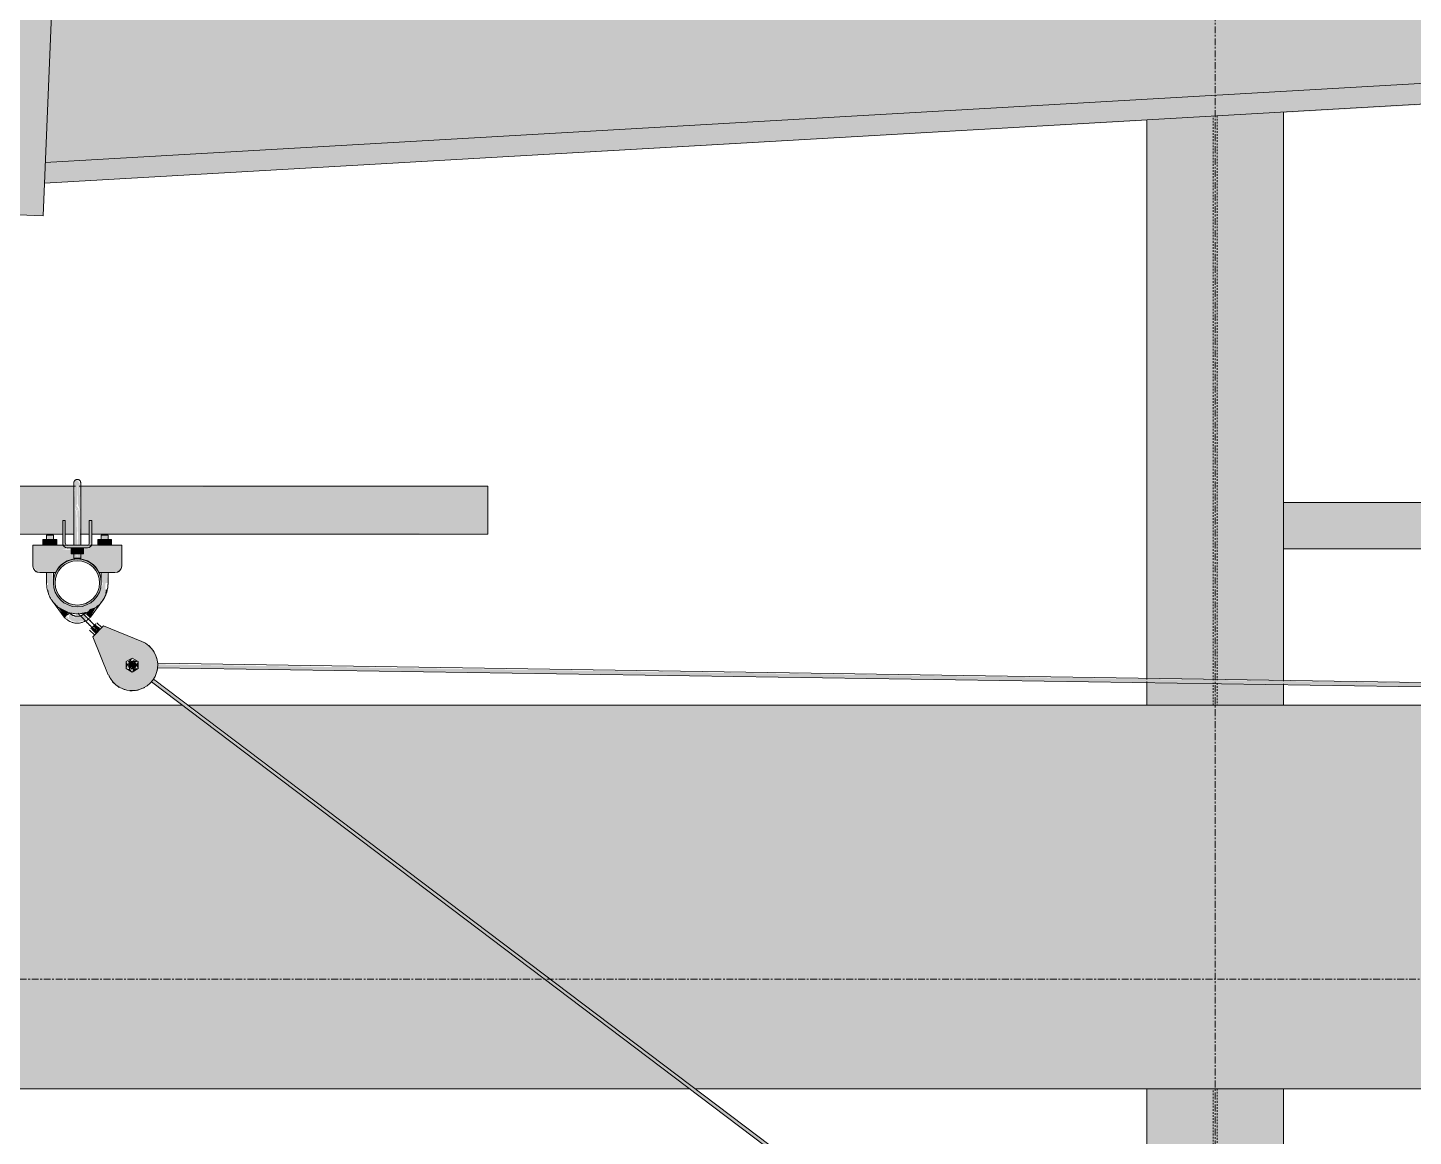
# Model space of a CAD drawing. Header units: inches. Extents: x 21380 to 98133, y -290 to 853.
# Drawn here: x 32377.5 to 32478.8, y 246.5 to 327.5 of the extents above; entities that cross this region are included whole.
import ezdxf

# ---------------------------------------------------------------- set-up
doc = ezdxf.new("R2010")
doc.units = ezdxf.units.IN
doc.header["$MEASUREMENT"] = 0
doc.linetypes.add('Grid Line 1_2_', pattern=[0.875, 0.5, -0.125, 0.125, -0.125])
doc.linetypes.add('Hidden 1_8_', pattern=[0.1875, 0.125, -0.0625])
for name, color, linetype, lineweight in [('A-FLOR-LEVL', 51, 'Continuous', 9), ('M-HVAC-DUCT', 70, 'Continuous', 9), ('Q-SPCQ', 91, 'Continuous', 9), ('S-BEAM', 12, 'Continuous', 9), ('S-COLS', 52, 'Continuous', 9), ('S-GRID', 1, 'Continuous', 9)]:
    doc.layers.add(name, color=color, linetype=linetype, lineweight=lineweight)

# ---------------------------------------------------------------- blocks, each defined once
blk = doc.blocks.new('Basketball_Backstop-Performance_Sports_Systems-3103-Ceiling_Hung - 27_-0_ to 27_-11 7_8_-706978-Building Section - North_South looking East _ Fitness Center')
at = {"layer": 'Q-SPCQ'}
h = blk.add_hatch(color=256, dxfattribs=at)
h.paths.add_polyline_path([(22025.46, 292.25), (22025.5, 292.25), (22025.5, 292.34)], flags=0)
h.paths.add_polyline_path([(21995.68, 292.25), (22025.46, 292.25), (22025.44, 294), (21995.68, 293.94), (21995.68, 292.7)], flags=0)
h.paths.add_polyline_path([(22025.61, 292.25), (22025.8, 292.32), (22025.67, 292.48), (22025.55, 292.25)], flags=0)
h.paths.add_polyline_path([(22025.85, 292.25), (22025.89, 292.25), (22025.8, 292.39)], flags=0)
h.paths.add_polyline_path([(22025.89, 292.25), (22055.68, 292.25), (22055.68, 294), (22025.86, 293.94), (22025.9, 292.91), (22025.9, 292.47)], flags=0)
h = blk.add_hatch(color=256, dxfattribs=at)
h.paths.add_polyline_path([(22025.5, 292.25), (22025.68, 292.49), (22025.61, 292.56), (22025.55, 292.39)], flags=0)
h.paths.add_polyline_path([(22025.46, 292.25), (22025.68, 292.73), (22025.68, 294.44), (22025.52, 294.43), (22025.48, 294), (22025.5, 293.71), (22025.45, 292.84)], flags=0)
for points in [[(22025.89, 292.25), (22025.84, 294.23), (22025.68, 294.44), (22025.74, 292.59), (22025.85, 292.34)], [(22023.43, 289.69), (22023.43, 290.12), (22023.17, 290.12), (22023.17, 289.69)], [(22023.93, 289.69), (22023.93, 290.12), (22023.43, 290.12), (22023.43, 289.69)], [(22024.18, 289.69), (22024.18, 290.12), (22023.93, 290.12), (22023.93, 289.69)], [(22025.68, 289.06), (22025.68, 289.5), (22025.24, 289.5), (22025.24, 289.06)], [(22026.12, 289.06), (22026.12, 289.5), (22025.68, 289.5), (22025.68, 289.06)], [(22027.43, 289.69), (22027.43, 290.12), (22027.17, 290.12), (22027.17, 289.69)], [(22027.93, 289.69), (22027.93, 290.12), (22027.43, 290.12), (22027.43, 289.69)], [(22028.18, 289.69), (22028.18, 290.12), (22027.93, 290.12), (22027.93, 289.69)], [(22022.93, 287.69), (22024.12, 287.75), (22024.52, 288.26), (22024.88, 288.51), (22025.26, 288.65), (22025.8, 288.7), (22026.18, 288.63), (22026.57, 288.45), (22026.94, 288.16), (22027.19, 287.81), (22027.37, 287.69), (22028.68, 287.75), (22028.93, 288.19), (22028.93, 289.37), (22026.12, 289.37), (22026.12, 289.06), (22025.92, 289.06), (22025.85, 288.75), (22025.44, 288.75), (22025.44, 289.06), (22025.24, 289.06), (22025.24, 289.37), (22022.43, 289.37), (22022.43, 288.19), (22022.8, 287.7)], [(22026.18, 284.74), (22026.43, 284.88), (22026.63, 284.96), (22027.08, 285.18), (22027.7, 285.96), (22027.74, 286.94), (22027.55, 286.94), (22027.44, 286.5), (22027.35, 286.45), (22027.09, 285.92), (22026.69, 285.53), (22026.27, 285.3), (22025.88, 285.21), (22025.43, 285.22), (22024.93, 285.37), (22024.63, 285.56), (22024.27, 285.92), (22024.16, 286.06), (22024.11, 286.09), (22023.92, 286.94), (22023.85, 286.94), (22023.8, 286.94), (22023.55, 286.94), (22023.54, 286.45), (22023.65, 285.96), (22024.27, 285.18), (22025.18, 284.74), (22025.68, 284.74)], [(22024.74, 284.45), (22025.05, 284.8), (22024.25, 285.21), (22024.72, 284.49)], [(22026.62, 284.45), (22027.04, 285.16), (22026.67, 285.05), (22026.57, 285.01), (22026.34, 284.67), (22026.58, 284.48)], [(22027.02, 283.22), (22027.2, 283.41), (22026.81, 283.72), (22026.72, 283.52), (22026.94, 283.3)], [(22027.2, 283.41), (22027.34, 283.65), (22026.98, 283.9), (22026.85, 283.77), (22026.94, 283.67)], [(22029.8, 280.72), (22029.89, 280.81), (22029.89, 281.06), (22029.68, 281.19), (22029.44, 280.97), (22029.5, 280.76)]]:
    blk.add_hatch(color=256, dxfattribs=at).paths.add_polyline_path(points, flags=0)
h = blk.add_hatch(color=256, dxfattribs=at)
h.paths.add_polyline_path([(21995.68, 290.5), (22024.62, 290.56), (22024.62, 291), (22024.8, 291), (22024.8, 290.5), (22025.44, 290.56), (22025.44, 292.25), (21995.68, 292.25), (21995.68, 290.56)], flags=0)
h.paths.add_polyline_path([(22025.92, 290.5), (22026.55, 290.56), (22026.55, 291), (22026.74, 291), (22026.74, 290.5), (22055.68, 290.56), (22055.68, 292.25), (22025.92, 292.25), (22025.92, 290.53)], flags=0)
h = blk.add_hatch(color=256, dxfattribs=at)
h.paths.add_polyline_path([(22025.61, 288.75), (22025.68, 288.75), (22025.61, 289.06), (22025.44, 289.06), (22025.5, 288.75), (22025.55, 288.75)], flags=0)
h.paths.add_polyline_path([(22025.5, 289.69), (22025.68, 289.69), (22025.61, 292.25), (22025.44, 292.25), (22025.47, 289.69)], flags=0)
h = blk.add_hatch(color=256, dxfattribs=at)
h.paths.add_polyline_path([(22025.74, 288.75), (22025.92, 288.75), (22025.85, 289.06), (22025.68, 289.06), (22025.68, 288.75)], flags=0)
h.paths.add_polyline_path([(22025.85, 289.69), (22025.92, 289.69), (22025.85, 292.25), (22025.68, 292.25), (22025.74, 289.69), (22025.84, 289.69)], flags=0)
h = blk.add_hatch(color=256, dxfattribs=at)
h.paths.add_polyline_path([(22024.93, 289.5), (22026.43, 289.5), (22026.43, 289.69), (22024.93, 289.69)], flags=0)
h.paths.add_polyline_path([(22026.55, 289.81), (22026.74, 289.81), (22026.74, 291), (22026.55, 291), (22026.55, 290.13)], flags=0)
h.paths.add_polyline_path([(22024.8, 289.81), (22024.8, 291), (22024.62, 291), (22024.62, 289.81)], flags=0)
h = blk.add_hatch(color=256, dxfattribs=at)
h.paths.add_polyline_path([(22028.93, 289.37), (22028.93, 289.69), (22026.43, 289.63), (22026.43, 289.5), (22026.12, 289.42), (22026.12, 289.37), (22026.94, 289.37)], flags=0)
h.paths.add_polyline_path([(22024.52, 289.37), (22025.24, 289.46), (22025.24, 289.5), (22024.93, 289.56), (22024.93, 289.69), (22022.43, 289.65), (22022.43, 289.37)], flags=0)
h = blk.add_hatch(color=256, dxfattribs=at)
h.paths.add_polyline_path([(22023.44, 286.94), (22023.92, 286.94), (22023.84, 287.69), (22023.44, 287.69)], flags=0)
h.paths.add_polyline_path([(22023.74, 290.12), (22023.92, 290.13), (22023.85, 290.44), (22023.44, 290.44), (22023.5, 290.12), (22023.68, 290.12)], flags=0)
h = blk.add_hatch(color=256, dxfattribs=at)
h.paths.add_polyline_path([(22027.68, 286.94), (22027.92, 286.94), (22027.85, 287.69), (22027.44, 287.69), (22027.5, 286.94), (22027.61, 286.94)], flags=0)
h.paths.add_polyline_path([(22027.68, 290.12), (22027.92, 290.12), (22027.85, 290.44), (22027.44, 290.44), (22027.51, 290.12), (22027.67, 290.12)], flags=0)
h = blk.add_hatch(color=256, dxfattribs=at)
h.paths.add_polyline_path([(22025.68, 285.19), (22026.13, 285.25), (22026.55, 285.42), (22026.94, 285.73), (22027.19, 286.06), (22027.37, 286.48), (22027.43, 286.94), (22027.37, 287.39), (22027.19, 287.81), (22026.92, 288.17), (22026.55, 288.45), (22026.13, 288.63), (22025.68, 288.69), (22025.22, 288.63), (22024.8, 288.45), (22024.44, 288.17), (22024.16, 287.81), (22023.99, 287.39), (22023.93, 286.94), (22023.99, 286.47), (22024.16, 286.06), (22024.52, 285.64), (22024.8, 285.42), (22025.22, 285.25)], flags=0)
h.paths.add_polyline_path([(22025.68, 285.31), (22025.26, 285.37), (22024.87, 285.53), (22024.52, 285.8), (22024.27, 286.12), (22024.11, 286.52), (22024.05, 286.94), (22024.11, 287.36), (22024.27, 287.75), (22024.53, 288.09), (22024.87, 288.34), (22025.26, 288.51), (22025.68, 288.56), (22026.1, 288.51), (22026.49, 288.34), (22026.94, 287.94), (22027.09, 287.75), (22027.25, 287.36), (22027.3, 286.94), (22027.23, 286.47), (22026.94, 285.94), (22026.83, 285.79), (22026.49, 285.53), (22026.1, 285.37)], flags=0)
h = blk.add_hatch(color=256, dxfattribs=at)
h.paths.add_polyline_path([(22024.16, 286.03), (22024.11, 286.19), (22024.14, 286.05)], flags=0)
h.paths.add_polyline_path([(22023.63, 286.07), (22023.54, 286.47), (22023.54, 286.23)], flags=0)
h = blk.add_hatch(color=256, dxfattribs=at)
h.paths.add_polyline_path([(22027.71, 286.04), (22027.81, 286.23), (22027.85, 286.47), (22027.76, 286.45), (22027.71, 286.04)], flags=0)
h.paths.add_polyline_path([(22027.44, 286.51), (22027.46, 286.55), (22027.44, 286.55)], flags=0)
h = blk.add_hatch(color=256, dxfattribs=at)
h.paths.add_polyline_path([(22025.68, 284.08), (22026.15, 284.18), (22026.33, 284.33), (22026.28, 284.72), (22026.2, 284.72), (22026.06, 284.64), (22025.88, 284.42), (22025.68, 284.53), (22025.47, 284.53), (22025.48, 284.37), (22025.17, 284.71), (22025.15, 284.64), (22025.06, 284.65), (22025.07, 284.34), (22025.29, 284.15), (22025.49, 284.11)], flags=0)
h.paths.add_polyline_path([(22024.91, 284.32), (22025.07, 284.34), (22024.85, 284.54)], flags=0)
h = blk.add_hatch(color=256, dxfattribs=at)
h.paths.add_polyline_path([(22029.77, 279.06), (22030.22, 279.14), (22030.64, 279.33), (22031, 279.61), (22031.29, 279.97), (22031.47, 280.4), (22031.55, 280.85), (22031.42, 281.58), (22031.37, 281.74), (22031.12, 282.13), (22030.79, 282.45), (22030.39, 282.67), (22027.6, 283.81), (22026.81, 283.01), (22028.17, 279.83), (22028.48, 279.49), (22029.18, 279.14), (22029.31, 279.1)], flags=0)
h.paths.add_polyline_path([(22029.68, 280.43), (22029.75, 280.67), (22029.6, 280.62), (22029.64, 280.51)], flags=0)
h.paths.add_polyline_path([(22029.24, 280.68), (22029.44, 280.79), (22029.36, 280.84), (22029.27, 280.72)], flags=0)
h.paths.add_polyline_path([(22029.24, 281.19), (22029.43, 281.06), (22029.43, 281.17), (22029.29, 281.18)], flags=0)
h.paths.add_polyline_path([(22029.68, 281.44), (22029.61, 281.21), (22029.76, 281.24), (22029.68, 281.43)], flags=0)
h.paths.add_polyline_path([(22030.12, 281.19), (22029.89, 281.11), (22030, 281.04), (22030.09, 281.16)], flags=0)
h.paths.add_polyline_path([(22030.12, 280.68), (22029.93, 280.81), (22029.94, 280.71), (22030.11, 280.69)], flags=0)
h.paths.add_polyline_path([(22029.68, 280.43), (22029.24, 280.72), (22029.26, 281.2), (22029.76, 281.39), (22030.12, 281.1), (22030.05, 280.65), (22029.69, 280.44)], flags=0)
h = blk.add_hatch(color=256, dxfattribs=at)
h.paths.add_polyline_path([(22030.12, 280.68), (22030.12, 281.19), (22029.93, 280.94)], flags=0)
h.paths.add_polyline_path([(22029.68, 280.43), (22030.12, 280.68), (22029.8, 280.72)], flags=0)
h.paths.add_polyline_path([(22029.24, 280.68), (22029.4, 280.97), (22029.24, 281.19)], flags=0)
h.paths.add_polyline_path([(22029.68, 280.43), (22029.5, 280.72), (22029.36, 280.62), (22029.57, 280.49)], flags=0)
h.paths.add_polyline_path([(22029.8, 281.15), (22030.12, 281.19), (22029.73, 281.32), (22029.79, 281.19)], flags=0)
h.paths.add_polyline_path([(22029.55, 281.15), (22029.68, 281.44), (22029.36, 281.18), (22029.5, 281.16)], flags=0)
h = blk.add_hatch(color=256, dxfattribs=at)
h.paths.add_polyline_path([(22171.31, 278.62), (22171.3, 278.93), (22031.55, 280.99), (22031.55, 280.75), (22171.3, 278.62)], flags=0)
h.paths.add_polyline_path([(22172.94, 278.63), (22172.98, 278.73), (22172.94, 278.63)], flags=0)
h.paths.add_polyline_path([(22029.93, 280.82), (22029.94, 281.04), (22029.89, 280.93), (22029.93, 280.82)], flags=0)
h = blk.add_hatch(color=256, dxfattribs=at)
h.paths.add_polyline_path([(22123.1, 210.18), (22123.22, 210.38), (22123.03, 210.25), (22123.1, 210.18)], flags=0)
h.paths.add_polyline_path([(22121.74, 211.2), (22121.86, 211.43), (22031.2, 279.86), (22031.09, 279.72), (22121.68, 211.25)], flags=0)
for p, q in [((22025.55, 294), (21995.68, 294)), ((22055.68, 294), (22025.81, 294)), ((22055.68, 294), (22055.68, 292.25)), ((22025.43, 292.25), (22025.43, 289.69)), ((22025.93, 289.69), (22025.93, 292.25)), ((22055.68, 292.25), (22055.68, 290.5)), ((22024.8, 291.5), (22024.62, 291.5)), ((22024.62, 291), (22024.62, 291.5)), ((22024.62, 291.5), (22024.62, 291.37)), ((22024.62, 291.5), (22024.8, 291.5)), ((22024.62, 291.35), (22024.62, 291)), ((22024.62, 291), (22024.62, 289.81)), ((22024.8, 291.37), (22024.8, 291.5)), ((22024.8, 291.5), (22024.8, 291)), ((22024.8, 291), (22024.8, 291.35)), ((22024.8, 289.81), (22024.8, 291)), ((22026.74, 291.5), (22026.55, 291.5)), ((22026.55, 291), (22026.55, 291.5)), ((22026.55, 291.5), (22026.55, 291.37)), ((22026.55, 291.5), (22026.74, 291.5)), ((22026.55, 291.35), (22026.55, 291)), ((22026.55, 289.81), (22026.55, 291)), ((22026.74, 291.37), (22026.74, 291.5)), ((22026.74, 291.5), (22026.74, 291)), ((22026.74, 291), (22026.74, 291.35)), ((22026.74, 291), (22026.74, 289.81)), ((21995.68, 290.5), (22024.62, 290.5)), ((22024.93, 289.69), (22022.43, 289.69)), ((22022.43, 289.37), (22022.43, 289.69)), ((22023.17, 290.12), (22023.43, 290.12)), ((22023.17, 289.69), (22023.17, 290.12)), ((22023.43, 290.44), (22023.43, 290.13)), ((22023.43, 290.44), (22023.44, 290.44)), ((22023.44, 290.44), (22023.43, 290.44)), ((22023.43, 290.44), (22023.43, 289.68)), ((22023.43, 290.44), (22023.93, 290.44)), ((22023.44, 290.44), (22023.43, 290.44)), ((22023.43, 290.44), (22023.43, 290.13)), ((22023.43, 290.44), (22023.44, 290.44)), ((22023.44, 290.44), (22023.43, 290.44)), ((22023.43, 290.12), (22023.93, 290.12)), ((22023.43, 290.12), (22023.43, 289.69)), ((22023.92, 290.44), (22023.93, 290.44)), ((22023.93, 290.44), (22023.92, 290.44)), ((22023.93, 290.44), (22023.92, 290.44)), ((22023.92, 290.44), (22023.93, 290.44)), ((22023.93, 290.44), (22023.92, 290.44)), ((22023.93, 290.13), (22023.93, 290.44)), ((22023.93, 289.68), (22023.93, 290.44)), ((22023.93, 290.13), (22023.93, 290.44)), ((22023.93, 290.12), (22024.18, 290.12)), ((22023.93, 290.12), (22023.93, 289.69)), ((22024.18, 290.12), (22024.18, 289.69)), ((22024.8, 290.5), (22025.46, 290.5)), ((22026.43, 289.69), (22024.93, 289.69)), ((22024.93, 289.5), (22026.43, 289.5)), ((22025.24, 289.5), (22025.24, 289.06)), ((22025.43, 290.5), (22025.43, 289.69)), ((22025.43, 290.5), (22025.43, 289.69)), ((22025.43, 290.5), (22025.43, 289.69)), ((22025.43, 289.5), (22025.43, 288.75)), ((22025.68, 289.06), (22025.68, 289.5)), ((22025.89, 290.5), (22026.55, 290.5)), ((22025.93, 289.69), (22025.93, 290.5)), ((22025.93, 289.69), (22025.93, 290.5)), ((22025.93, 289.69), (22025.93, 290.5)), ((22025.93, 288.75), (22025.93, 289.5)), ((22026.12, 289.5), (22026.12, 289.06)), ((22028.93, 289.69), (22026.43, 289.69)), ((22026.74, 290.5), (22055.68, 290.5)), ((22027.17, 290.12), (22027.43, 290.12)), ((22027.17, 290.12), (22027.17, 289.69)), ((22027.43, 290.44), (22027.43, 290.12)), ((22027.44, 290.44), (22027.43, 290.44)), ((22027.43, 290.44), (22027.44, 290.44)), ((22027.43, 290.44), (22027.43, 289.67)), ((22027.44, 290.44), (22027.43, 290.44)), ((22027.43, 290.44), (22027.93, 290.44)), ((22027.43, 290.44), (22027.43, 290.12)), ((22027.44, 290.44), (22027.43, 290.44)), ((22027.43, 290.44), (22027.44, 290.44)), ((22027.43, 290.12), (22027.93, 290.12)), ((22027.43, 290.12), (22027.43, 289.69)), ((22027.93, 290.44), (22027.92, 290.44)), ((22027.92, 290.44), (22027.93, 290.44)), ((22027.93, 290.44), (22027.92, 290.44)), ((22027.93, 290.44), (22027.92, 290.44)), ((22027.92, 290.44), (22027.93, 290.44)), ((22027.93, 290.12), (22027.93, 290.44)), ((22027.93, 289.67), (22027.93, 290.44)), ((22027.93, 290.12), (22027.93, 290.44)), ((22027.93, 290.12), (22028.18, 290.12)), ((22027.93, 290.12), (22027.93, 289.69)), ((22028.18, 289.69), (22028.18, 290.12)), ((22028.93, 289.69), (22028.93, 289.37)), ((22022.43, 289.37), (22022.43, 288.19)), ((22025.68, 289.06), (22025.24, 289.06)), ((22025.68, 288.75), (22025.44, 288.75)), ((22026.12, 289.06), (22025.68, 289.06)), ((22025.92, 288.75), (22025.68, 288.75)), ((22028.93, 288.19), (22028.93, 289.37)), ((22022.93, 287.69), (22024.08, 287.69)), ((22023.43, 287.69), (22023.43, 286.94)), ((22023.43, 287.69), (22023.43, 286.94)), ((22023.43, 287.69), (22023.43, 286.94)), ((22023.93, 286.94), (22023.93, 287.69)), ((22023.93, 286.94), (22023.93, 287.69)), ((22023.93, 286.94), (22023.93, 287.69)), ((22027.27, 287.69), (22028.43, 287.69)), ((22027.43, 287.69), (22027.43, 286.94)), ((22027.43, 287.69), (22027.43, 286.94)), ((22027.43, 287.69), (22027.43, 286.94)), ((22027.93, 286.94), (22027.93, 287.69)), ((22027.93, 286.94), (22027.93, 287.69)), ((22027.93, 286.94), (22027.93, 287.69)), ((22023.87, 285.6), (22024.73, 284.44)), ((22026.63, 284.44), (22027.49, 285.6)), ((22026.58, 283.5), (22026.94, 283.15)), ((22026.66, 283.58), (22026.85, 283.77)), ((22026.81, 283.01), (22027.6, 283.81)), ((22026.85, 283.77), (22027.04, 283.95)), ((22027.47, 283.68), (22027.11, 284.03)), ((22030.39, 282.67), (22027.6, 283.81)), ((22026.81, 283.01), (22027.94, 280.23)), ((22029.68, 281.44), (22029.24, 281.19)), ((22030.12, 281.19), (22029.68, 281.44)), ((22029.24, 281.19), (22029.24, 280.68)), ((22029.24, 280.68), (22029.68, 280.43)), ((22029.68, 280.43), (22030.12, 280.68)), ((22030.12, 280.68), (22030.12, 281.19)), ((22171.33, 278.93), (22031.53, 281.07)), ((22031.53, 280.75), (22171.31, 278.62)), ((22031.09, 279.72), (22121.75, 211.2)), ((22121.89, 211.41), (22031.24, 279.91))]:
    blk.add_line(p, q, dxfattribs=at)
at = {"layer": 'Q-SPCQ', "flags": 128}
for points in [[(22025.43, 294.25), (22025.43, 294.26), (22025.43, 294.27), (22025.43, 294.28), (22025.43, 294.29), (22025.43, 294.3), (22025.43, 294.31), (22025.44, 294.32), (22025.44, 294.33), (22025.44, 294.34), (22025.45, 294.35), (22025.45, 294.36), (22025.46, 294.37), (22025.46, 294.37), (22025.47, 294.38), (22025.47, 294.39), (22025.48, 294.4), (22025.48, 294.41), (22025.49, 294.41), (22025.5, 294.42), (22025.5, 294.43), (22025.51, 294.44), (22025.52, 294.44), (22025.53, 294.45), (22025.53, 294.45), (22025.54, 294.46), (22025.55, 294.47), (22025.56, 294.47), (22025.57, 294.48), (22025.58, 294.48), (22025.59, 294.48), (22025.6, 294.49), (22025.61, 294.49), (22025.62, 294.49), (22025.63, 294.49), (22025.64, 294.5), (22025.65, 294.5), (22025.66, 294.5), (22025.67, 294.5), (22025.68, 294.5), (22025.68, 294.5)], [(22025.43, 294.25), (22025.43, 294.26), (22025.43, 294.27), (22025.43, 294.28), (22025.43, 294.29), (22025.43, 294.3), (22025.43, 294.31), (22025.44, 294.32), (22025.44, 294.33), (22025.44, 294.34), (22025.45, 294.35), (22025.45, 294.36), (22025.46, 294.37), (22025.46, 294.37), (22025.47, 294.38), (22025.47, 294.39), (22025.48, 294.4), (22025.48, 294.41), (22025.49, 294.41)], [(22025.43, 294.01), (22025.43, 294.05), (22025.43, 294.08), (22025.43, 294.11), (22025.43, 294.14), (22025.43, 294.17), (22025.43, 294.19), (22025.43, 294.21), (22025.43, 294.22), (22025.43, 294.23), (22025.43, 294.24), (22025.43, 294.25), (22025.43, 294.25)], [(22025.43, 294.25), (22025.43, 294.25), (22025.43, 294.24), (22025.43, 294.24), (22025.43, 294.22), (22025.43, 294.21), (22025.43, 294.19), (22025.43, 294.17), (22025.43, 294.15), (22025.43, 294.12), (22025.43, 294.09), (22025.43, 294.06), (22025.43, 294.02), (22025.43, 293.99)], [(22025.43, 293.97), (22025.43, 294.01), (22025.43, 294.05), (22025.43, 294.08), (22025.43, 294.11), (22025.43, 294.14), (22025.43, 294.17), (22025.43, 294.19), (22025.43, 294.21), (22025.43, 294.22), (22025.43, 294.23), (22025.43, 294.24), (22025.43, 294.25), (22025.43, 294.25)], [(22025.43, 294.25), (22025.43, 294.25), (22025.43, 294.24), (22025.43, 294.24), (22025.43, 294.22), (22025.43, 294.21), (22025.43, 294.19), (22025.43, 294.17), (22025.43, 294.15), (22025.43, 294.12), (22025.43, 294.09), (22025.43, 294.06), (22025.43, 294.02), (22025.43, 293.99), (22025.43, 293.94), (22025.43, 293.9), (22025.43, 293.85), (22025.43, 293.81), (22025.43, 293.75), (22025.43, 293.7), (22025.43, 293.64), (22025.43, 293.58), (22025.43, 293.52), (22025.43, 293.46), (22025.43, 293.4), (22025.43, 293.33), (22025.43, 293.26), (22025.43, 293.19), (22025.43, 293.12), (22025.43, 293.05), (22025.43, 292.97), (22025.43, 292.9), (22025.43, 292.82), (22025.43, 292.75), (22025.43, 292.67), (22025.43, 292.59), (22025.43, 292.51), (22025.43, 292.43), (22025.43, 292.35), (22025.43, 292.27), (22025.43, 292.25)], [(22025.52, 294.44), (22025.53, 294.45), (22025.53, 294.45), (22025.54, 294.46), (22025.55, 294.47), (22025.56, 294.47), (22025.57, 294.48), (22025.58, 294.48), (22025.59, 294.48), (22025.6, 294.49), (22025.61, 294.49), (22025.62, 294.49), (22025.63, 294.49), (22025.64, 294.5), (22025.65, 294.5), (22025.66, 294.5), (22025.67, 294.5), (22025.68, 294.5), (22025.68, 294.5)], [(22025.68, 294.5), (22025.69, 294.5), (22025.7, 294.5), (22025.71, 294.5), (22025.72, 294.5), (22025.73, 294.5), (22025.74, 294.49), (22025.75, 294.49), (22025.76, 294.49), (22025.77, 294.48), (22025.78, 294.48), (22025.78, 294.48), (22025.79, 294.47), (22025.8, 294.47), (22025.81, 294.46), (22025.82, 294.46), (22025.83, 294.45), (22025.84, 294.44), (22025.84, 294.44), (22025.85, 294.43), (22025.86, 294.42), (22025.86, 294.42), (22025.87, 294.41), (22025.88, 294.4), (22025.88, 294.39), (22025.89, 294.39), (22025.89, 294.38), (22025.9, 294.37), (22025.9, 294.36), (22025.91, 294.35), (22025.91, 294.34), (22025.91, 294.33), (22025.92, 294.32), (22025.92, 294.31), (22025.92, 294.3), (22025.92, 294.29), (22025.93, 294.28), (22025.93, 294.27), (22025.93, 294.26), (22025.93, 294.25), (22025.93, 294.25)], [(22025.68, 294.5), (22025.69, 294.5), (22025.7, 294.5), (22025.71, 294.5), (22025.72, 294.5), (22025.73, 294.5), (22025.74, 294.49), (22025.75, 294.49), (22025.76, 294.49), (22025.77, 294.48), (22025.78, 294.48), (22025.78, 294.48), (22025.79, 294.47), (22025.8, 294.47), (22025.81, 294.46), (22025.82, 294.46), (22025.83, 294.45), (22025.84, 294.44), (22025.84, 294.44), (22025.85, 294.43), (22025.86, 294.42), (22025.86, 294.42), (22025.87, 294.41), (22025.88, 294.4), (22025.88, 294.39), (22025.89, 294.39), (22025.89, 294.38), (22025.9, 294.37), (22025.9, 294.36), (22025.91, 294.35), (22025.91, 294.34), (22025.91, 294.33), (22025.92, 294.32), (22025.92, 294.31), (22025.92, 294.3), (22025.92, 294.29), (22025.93, 294.28), (22025.93, 294.27), (22025.93, 294.26), (22025.93, 294.25), (22025.93, 294.25)], [(22025.93, 294.14), (22025.93, 294.17), (22025.93, 294.19), (22025.93, 294.21), (22025.93, 294.22), (22025.93, 294.23), (22025.93, 294.24), (22025.93, 294.25), (22025.93, 294.25)], [(22025.93, 294.25), (22025.93, 294.25), (22025.93, 294.24), (22025.93, 294.24), (22025.93, 294.22), (22025.93, 294.21), (22025.93, 294.19), (22025.93, 294.17), (22025.93, 294.15)], [(22025.93, 292.25), (22025.93, 292.33), (22025.93, 292.41), (22025.93, 292.49), (22025.93, 292.57), (22025.93, 292.65), (22025.93, 292.73), (22025.93, 292.8), (22025.93, 292.88), (22025.93, 292.95), (22025.93, 293.03), (22025.93, 293.1), (22025.93, 293.17), (22025.93, 293.24), (22025.93, 293.31), (22025.93, 293.38), (22025.93, 293.44), (22025.93, 293.51), (22025.93, 293.57), (22025.93, 293.63), (22025.93, 293.68), (22025.93, 293.74), (22025.93, 293.79), (22025.93, 293.84), (22025.93, 293.89), (22025.93, 293.93), (22025.93, 293.97), (22025.93, 294.01), (22025.93, 294.05), (22025.93, 294.08), (22025.93, 294.11), (22025.93, 294.14), (22025.93, 294.17), (22025.93, 294.19), (22025.93, 294.21), (22025.93, 294.22), (22025.93, 294.23), (22025.93, 294.24), (22025.93, 294.25), (22025.93, 294.25)], [(22025.93, 294.25), (22025.93, 294.25), (22025.93, 294.24), (22025.93, 294.24), (22025.93, 294.22), (22025.93, 294.21), (22025.93, 294.19), (22025.93, 294.17), (22025.93, 294.15), (22025.93, 294.12), (22025.93, 294.09), (22025.93, 294.06), (22025.93, 294.02), (22025.93, 293.99)], [(22023.43, 286.94), (22023.43, 286.85), (22023.44, 286.76), (22023.44, 286.67), (22023.46, 286.58), (22023.47, 286.49), (22023.49, 286.4), (22023.52, 286.32)], [(22023.43, 286.94), (22023.43, 286.85), (22023.44, 286.76), (22023.44, 286.67), (22023.46, 286.58), (22023.47, 286.49), (22023.49, 286.4), (22023.52, 286.32), (22023.54, 286.23), (22023.57, 286.14), (22023.61, 286.06), (22023.64, 285.98), (22023.68, 285.9), (22023.73, 285.82), (22023.77, 285.74), (22023.82, 285.67), (22023.87, 285.59), (22023.93, 285.52), (22023.99, 285.45), (22024.05, 285.39), (22024.11, 285.32), (22024.18, 285.26), (22024.24, 285.2), (22024.31, 285.15), (22024.39, 285.09), (22024.46, 285.04), (22024.54, 285), (22024.62, 284.95), (22024.7, 284.91), (22024.78, 284.87), (22024.86, 284.84), (22024.95, 284.81), (22025.03, 284.78), (22025.12, 284.76), (22025.21, 284.74), (22025.3, 284.72), (22025.38, 284.71), (22025.47, 284.7), (22025.56, 284.69), (22025.65, 284.69), (22025.74, 284.69), (22025.83, 284.69), (22025.92, 284.7), (22026.01, 284.71), (22026.1, 284.73), (22026.19, 284.75), (22026.28, 284.77), (22026.36, 284.79), (22026.45, 284.82), (22026.53, 284.86), (22026.61, 284.89), (22026.7, 284.93), (22026.77, 284.97), (22026.85, 285.02), (22026.93, 285.07), (22027, 285.12), (22027.07, 285.17), (22027.14, 285.23), (22027.21, 285.29), (22027.27, 285.35), (22027.34, 285.42), (22027.4, 285.49), (22027.45, 285.56), (22027.51, 285.63), (22027.56, 285.7), (22027.61, 285.78), (22027.65, 285.86), (22027.69, 285.94), (22027.73, 286.02), (22027.77, 286.1), (22027.8, 286.18), (22027.83, 286.27), (22027.85, 286.36), (22027.87, 286.44), (22027.89, 286.53), (22027.91, 286.62), (22027.92, 286.71), (22027.92, 286.8), (22027.93, 286.89), (22027.93, 286.94)], [(22023.43, 286.94), (22023.43, 286.85), (22023.44, 286.76), (22023.44, 286.67), (22023.46, 286.58), (22023.47, 286.49), (22023.49, 286.4), (22023.52, 286.32), (22023.54, 286.23), (22023.57, 286.14), (22023.61, 286.06)], [(22027.72, 285.99), (22027.75, 286.07), (22027.79, 286.15), (22027.82, 286.24), (22027.84, 286.32), (22027.87, 286.41), (22027.88, 286.5), (22027.9, 286.59), (22027.91, 286.68), (22027.92, 286.77), (22027.93, 286.86), (22027.93, 286.94)], [(22027.85, 286.36), (22027.87, 286.44), (22027.89, 286.53), (22027.91, 286.62), (22027.92, 286.71), (22027.92, 286.8), (22027.93, 286.89), (22027.93, 286.94)], [(22023.68, 285.9), (22023.73, 285.82), (22023.77, 285.74), (22023.82, 285.67), (22023.87, 285.59), (22023.93, 285.52)], [(22023.68, 285.9), (22023.73, 285.82), (22023.77, 285.74), (22023.82, 285.67), (22023.87, 285.6)], [(22027.4, 285.49), (22027.45, 285.56), (22027.51, 285.63), (22027.56, 285.7), (22027.61, 285.78), (22027.65, 285.86)], [(22027.49, 285.6), (22027.54, 285.67), (22027.59, 285.75), (22027.63, 285.83), (22027.68, 285.91)], [(22024.73, 284.44), (22024.76, 284.4), (22024.79, 284.37), (22024.83, 284.33), (22024.87, 284.3), (22024.91, 284.27), (22024.95, 284.24), (22024.99, 284.21), (22025.03, 284.18), (22025.07, 284.16), (22025.12, 284.13), (22025.16, 284.11), (22025.21, 284.09), (22025.25, 284.07), (22025.3, 284.06), (22025.35, 284.04), (22025.4, 284.03), (22025.45, 284.02), (22025.5, 284.01), (22025.55, 284.01), (22025.6, 284), (22025.65, 284), (22025.7, 284), (22025.75, 284), (22025.8, 284.01), (22025.85, 284.01), (22025.9, 284.02), (22025.94, 284.03), (22025.99, 284.04), (22026.04, 284.05), (22026.09, 284.07), (22026.14, 284.09), (22026.18, 284.11), (22026.23, 284.13), (22026.27, 284.15), (22026.31, 284.17), (22026.36, 284.2), (22026.4, 284.23), (22026.44, 284.26), (22026.48, 284.29), (22026.52, 284.32), (22026.55, 284.36), (22026.59, 284.39), (22026.62, 284.43), (22026.63, 284.44)], [(22026.24, 284.75), (22026.22, 284.73), (22026.2, 284.71), (22026.18, 284.69), (22026.15, 284.67), (22026.13, 284.65), (22026.1, 284.63), (22026.08, 284.62), (22026.05, 284.6), (22026.03, 284.59), (22026, 284.57), (22025.97, 284.56), (22025.95, 284.55), (22025.92, 284.54), (22025.89, 284.53), (22025.86, 284.52), (22025.83, 284.52), (22025.8, 284.51), (22025.77, 284.51), (22025.74, 284.5), (22025.71, 284.5), (22025.68, 284.5), (22025.65, 284.5), (22025.62, 284.5), (22025.59, 284.5), (22025.56, 284.51), (22025.53, 284.51), (22025.5, 284.52), (22025.47, 284.53), (22025.45, 284.54), (22025.42, 284.55), (22025.39, 284.56), (22025.36, 284.57), (22025.33, 284.58), (22025.31, 284.6), (22025.28, 284.61), (22025.26, 284.63), (22025.23, 284.65), (22025.21, 284.66), (22025.19, 284.68), (22025.16, 284.7), (22025.14, 284.72), (22025.12, 284.75), (22025.12, 284.75)], [(22025.21, 284.74), (22025.3, 284.72), (22025.38, 284.71), (22025.47, 284.7), (22025.56, 284.69), (22025.65, 284.69), (22025.74, 284.69), (22025.83, 284.69), (22025.92, 284.7), (22026.01, 284.71), (22026.1, 284.73), (22026.19, 284.75)], [(22025.79, 284.65), (22025.79, 284.65), (22025.78, 284.66), (22025.78, 284.66), (22025.78, 284.67), (22025.77, 284.67), (22025.77, 284.67), (22025.77, 284.68), (22025.77, 284.68), (22025.76, 284.69), (22025.76, 284.69), (22025.76, 284.7), (22025.76, 284.7), (22025.76, 284.71), (22025.76, 284.71), (22025.75, 284.72), (22025.75, 284.72), (22025.75, 284.73), (22025.75, 284.73), (22025.75, 284.74), (22025.75, 284.74)], [(22025.92, 284.51), (22025.91, 284.53), (22025.9, 284.54), (22025.88, 284.55), (22025.87, 284.57), (22025.86, 284.58), (22025.85, 284.59), (22025.84, 284.6), (22025.83, 284.61), (22025.82, 284.61), (22025.82, 284.62), (22025.81, 284.63), (22025.81, 284.63), (22025.8, 284.64), (22025.8, 284.64), (22025.79, 284.65), (22025.79, 284.65), (22025.79, 284.65), (22025.79, 284.65)], [(22025.79, 284.65), (22025.79, 284.65), (22025.79, 284.65), (22025.79, 284.65), (22025.8, 284.64), (22025.8, 284.64), (22025.8, 284.63), (22025.81, 284.63), (22025.82, 284.62), (22025.82, 284.62), (22025.83, 284.61), (22025.84, 284.6), (22025.85, 284.59), (22025.86, 284.58), (22025.87, 284.57), (22025.88, 284.56), (22025.89, 284.54), (22025.91, 284.53), (22025.92, 284.52), (22025.93, 284.5), (22025.95, 284.49), (22025.97, 284.47), (22025.98, 284.46), (22026, 284.44), (22026.01, 284.42), (22026.03, 284.41), (22026.05, 284.39), (22026.07, 284.37), (22026.09, 284.35), (22026.11, 284.33), (22026.13, 284.31), (22026.15, 284.29), (22026.17, 284.27), (22026.19, 284.25), (22026.21, 284.23), (22026.23, 284.21), (22026.25, 284.19), (22026.27, 284.17), (22026.29, 284.15), (22026.31, 284.13), (22026.32, 284.12)], [(22026.05, 284.75), (22026.06, 284.73), (22026.07, 284.72), (22026.08, 284.71), (22026.1, 284.69), (22026.11, 284.68)], [(22026.5, 284.3), (22026.47, 284.32), (22026.45, 284.34), (22026.43, 284.36), (22026.41, 284.38), (22026.39, 284.4), (22026.37, 284.42), (22026.35, 284.44), (22026.33, 284.46), (22026.31, 284.48), (22026.29, 284.5), (22026.27, 284.52), (22026.25, 284.54), (22026.23, 284.56), (22026.21, 284.58), (22026.2, 284.6), (22026.18, 284.61), (22026.16, 284.63), (22026.15, 284.65), (22026.13, 284.66), (22026.12, 284.68), (22026.1, 284.69), (22026.09, 284.71), (22026.07, 284.72), (22026.06, 284.73), (22026.05, 284.74)], [(22026.32, 284.47), (22026.34, 284.45), (22026.36, 284.43), (22026.38, 284.41), (22026.41, 284.39), (22026.43, 284.37), (22026.45, 284.34), (22026.47, 284.32), (22026.49, 284.3), (22026.5, 284.3)], [(22026.32, 284.12), (22026.3, 284.14), (22026.28, 284.16), (22026.26, 284.18), (22026.23, 284.2)], [(22026.32, 284.12), (22026.34, 284.1), (22026.36, 284.08), (22026.38, 284.06), (22026.4, 284.03), (22026.42, 284.01), (22026.45, 283.99), (22026.47, 283.97), (22026.49, 283.95), (22026.51, 283.93), (22026.53, 283.91), (22026.54, 283.89), (22026.56, 283.87), (22026.58, 283.86), (22026.6, 283.84), (22026.62, 283.82), (22026.64, 283.8), (22026.65, 283.79), (22026.67, 283.77), (22026.68, 283.75), (22026.7, 283.74), (22026.71, 283.72), (22026.73, 283.71), (22026.74, 283.7), (22026.75, 283.69), (22026.77, 283.67), (22026.78, 283.66), (22026.79, 283.65), (22026.8, 283.64), (22026.81, 283.63), (22026.81, 283.63), (22026.82, 283.62), (22026.83, 283.61), (22026.83, 283.61), (22026.84, 283.6), (22026.84, 283.6), (22026.84, 283.59), (22026.85, 283.59), (22026.85, 283.59), (22026.85, 283.59)], [(22026.74, 283.69), (22026.73, 283.71), (22026.72, 283.72), (22026.7, 283.74), (22026.69, 283.75), (22026.67, 283.77), (22026.66, 283.78), (22026.64, 283.8), (22026.62, 283.82), (22026.61, 283.83), (22026.59, 283.85), (22026.57, 283.87), (22026.55, 283.89), (22026.53, 283.91), (22026.51, 283.93), (22026.49, 283.95), (22026.47, 283.97), (22026.45, 283.99), (22026.43, 284.01), (22026.41, 284.03), (22026.39, 284.05), (22026.37, 284.07), (22026.35, 284.09), (22026.32, 284.11), (22026.32, 284.12)], [(22026.5, 284.3), (22026.52, 284.28), (22026.54, 284.25), (22026.56, 284.23), (22026.58, 284.21), (22026.6, 284.19), (22026.62, 284.17), (22026.64, 284.15), (22026.66, 284.13), (22026.68, 284.11), (22026.7, 284.09), (22026.72, 284.07), (22026.74, 284.05), (22026.76, 284.03), (22026.78, 284.01), (22026.8, 284), (22026.81, 283.98), (22026.83, 283.96), (22026.85, 283.95), (22026.86, 283.93), (22026.88, 283.92), (22026.89, 283.9), (22026.9, 283.89), (22026.92, 283.87)], [(22027.03, 283.77), (22027.03, 283.77), (22027.02, 283.77), (22027.02, 283.77), (22027.02, 283.77), (22027.02, 283.78), (22027.01, 283.78), (22027.01, 283.79), (22027, 283.79), (22026.99, 283.8), (22026.98, 283.81), (22026.98, 283.82), (22026.97, 283.83), (22026.96, 283.84), (22026.95, 283.85), (22026.93, 283.86), (22026.92, 283.87), (22026.91, 283.88), (22026.89, 283.9), (22026.88, 283.91), (22026.87, 283.93), (22026.85, 283.94), (22026.83, 283.96), (22026.82, 283.97), (22026.8, 283.99), (22026.78, 284.01), (22026.76, 284.03), (22026.75, 284.05), (22026.73, 284.07), (22026.71, 284.08), (22026.69, 284.1), (22026.67, 284.12), (22026.65, 284.14), (22026.63, 284.16), (22026.61, 284.19), (22026.59, 284.21), (22026.56, 284.23), (22026.54, 284.25), (22026.52, 284.27), (22026.5, 284.29), (22026.5, 284.3)], [(22026.85, 283.59), (22026.85, 283.59), (22026.85, 283.59), (22026.85, 283.59), (22026.84, 283.6), (22026.84, 283.6), (22026.83, 283.6), (22026.83, 283.61), (22026.82, 283.62), (22026.82, 283.62), (22026.81, 283.63), (22026.8, 283.64), (22026.79, 283.65), (22026.78, 283.66)], [(22027.03, 283.59), (22027.02, 283.59), (22027.02, 283.58), (22027.01, 283.58), (22027.01, 283.58), (22027.01, 283.57), (22027, 283.57), (22027, 283.57), (22026.99, 283.57), (22026.99, 283.56), (22026.98, 283.56), (22026.98, 283.56), (22026.98, 283.56), (22026.97, 283.56), (22026.97, 283.56), (22026.96, 283.55), (22026.96, 283.55), (22026.95, 283.55), (22026.95, 283.55), (22026.94, 283.55), (22026.94, 283.55), (22026.93, 283.55), (22026.93, 283.55), (22026.92, 283.55), (22026.92, 283.55), (22026.91, 283.56), (22026.91, 283.56), (22026.9, 283.56), (22026.9, 283.56), (22026.89, 283.56), (22026.89, 283.56), (22026.88, 283.57), (22026.88, 283.57), (22026.87, 283.57), (22026.87, 283.57), (22026.87, 283.58), (22026.86, 283.58), (22026.86, 283.58), (22026.85, 283.58), (22026.85, 283.59), (22026.85, 283.59)], [(22026.95, 283.84), (22026.96, 283.83), (22026.97, 283.82), (22026.98, 283.81), (22026.99, 283.8), (22027, 283.79), (22027, 283.79), (22027.01, 283.78), (22027.01, 283.78), (22027.02, 283.77), (22027.02, 283.77), (22027.02, 283.77), (22027.03, 283.77), (22027.03, 283.77)], [(22027.03, 283.77), (22027.03, 283.76), (22027.03, 283.76), (22027.04, 283.75), (22027.04, 283.75), (22027.04, 283.75), (22027.04, 283.74), (22027.05, 283.74), (22027.05, 283.73), (22027.05, 283.73), (22027.05, 283.72), (22027.06, 283.72), (22027.06, 283.72), (22027.06, 283.71), (22027.06, 283.71), (22027.06, 283.7), (22027.06, 283.7), (22027.06, 283.69), (22027.06, 283.69), (22027.06, 283.68), (22027.06, 283.68), (22027.06, 283.67), (22027.06, 283.67), (22027.06, 283.66), (22027.06, 283.66), (22027.06, 283.65), (22027.06, 283.65), (22027.06, 283.64), (22027.06, 283.64), (22027.05, 283.63), (22027.05, 283.63), (22027.05, 283.62), (22027.05, 283.62), (22027.05, 283.61), (22027.04, 283.61), (22027.04, 283.61), (22027.04, 283.6), (22027.03, 283.6), (22027.03, 283.59), (22027.03, 283.59), (22027.03, 283.59)]]:
    blk.add_lwpolyline(points, dxfattribs=at)
at = {"layer": 'Q-SPCQ'}
for centre, radius, start, end in [((22024.93, 289.81), 0.312, 180, 210), ((22024.93, 289.81), 0.313, 180, 270), ((22024.93, 289.81), 0.125, 180, 270), ((22024.93, 289.81), 0.125, 180, 270), ((22026.43, 289.81), 0.125, 270, 0), ((22026.43, 289.81), 0.125, 270, 0), ((22026.43, 289.81), 0.312, 270, 0), ((22026.43, 289.81), 0.312, 330, 0), ((22025.68, 286.94), 1.75, 0, 180), ((22025.68, 286.94), 1.62, 0, 180), ((22025.68, 286.96), 1.75, 24.3958, 155.6042), ((22022.93, 288.19), 0.5, 180, 240), ((22022.93, 288.19), 0.5, 180, 240), ((22022.93, 288.19), 0.5, 180, 270), ((22022.93, 288.19), 0.5, 180, 240), ((22022.93, 288.19), 0.5, 180, 240), ((22022.93, 288.19), 0.5, 180, 240), ((22028.43, 288.19), 0.5, 270, 0), ((22028.43, 288.19), 0.5, 300, 0), ((22028.43, 288.19), 0.5, 300, 0), ((22028.43, 288.19), 0.5, 300, 0), ((22028.43, 288.19), 0.5, 300, 0), ((22028.43, 288.19), 0.5, 300, 0), ((22025.68, 286.94), 1.75, 180, 0), ((22025.68, 286.94), 1.62, 180, 0), ((22029.68, 280.94), 1.87, 202.1972, 67.8028), ((22029.68, 280.94), 1.87, 60, 63.6555), ((22029.68, 280.94), 1.88, 45, 49.0296), ((22029.68, 280.94), 1.87, 30, 34.3763), ((22029.68, 280.94), 1.88, 15, 19.6774), ((22029.68, 280.94), 0.281, 135, 165), ((22029.68, 280.94), 0.281, 195, 225), ((22029.68, 280.94), 0.25, 45, 225), ((22029.68, 280.94), 0.25, 171.4498, 180), ((22029.68, 280.94), 0.25, 171.4498, 195), ((22029.68, 280.94), 0.25, 180, 195), ((22029.68, 280.94), 0.25, 105, 150), ((22029.68, 280.94), 0.25, 120, 150), ((22029.68, 280.94), 0.25, 225, 45), ((22029.68, 280.94), 0.25, 240, 300), ((22029.68, 280.94), 0.281, 75, 105), ((22029.68, 280.94), 0.25, 255, 285), ((22029.68, 280.94), 0.281, 255, 285), ((22029.68, 280.94), 0.281, 15, 45), ((22029.68, 280.94), 0.281, 315, 345), ((22029.68, 280.94), 0.25, 0, 30), ((22029.68, 280.94), 0.25, 330, 0), ((22029.68, 280.94), 1.88, 345, 349.9261), ((22029.68, 280.94), 1.88, 0, 4.8942), ((22029.68, 280.94), 1.87, 206.3445, 210), ((22029.68, 280.94), 1.88, 220.9704, 225), ((22029.68, 280.94), 1.88, 235.6237, 240), ((22029.68, 280.94), 1.87, 330, 334.4034), ((22029.68, 280.94), 1.87, 250.3226, 253.6792), ((22029.68, 280.94), 1.88, 265.1058, 270), ((22029.68, 280.94), 1.88, 280.0739, 285), ((22029.68, 280.94), 1.88, 295.5966, 300)]:
    blk.add_arc(centre, radius, start, end, dxfattribs=at)
blk.add_open_spline([(22025.12, 284.75), (22025.12, 284.75), (22025.11, 284.74), (22025.07, 284.71), (22025.03, 284.68), (22025, 284.65), (22024.96, 284.63), (22024.91, 284.59), (22024.85, 284.54), (22024.78, 284.48), (22024.74, 284.45), (22024.73, 284.44), (22024.73, 284.44)], degree=3, knots=[-1, -1, -1, -1, -0.875, -0.75, -0.6875, -0.625, -0.5625, -0.5, -0.375, -0.25, -0.125, 0, 0, 0, 0], dxfattribs=at)
for points in [[(22024.73, 284.44), (22024.73, 284.44), (22024.73, 284.44), (22024.74, 284.45)], [(22025.1, 284.74), (22025.11, 284.75), (22025.12, 284.75), (22025.12, 284.75)], [(22026.25, 284.74), (22026.24, 284.75), (22026.24, 284.75), (22026.24, 284.75)], [(22026.24, 284.75), (22026.24, 284.75), (22026.25, 284.75), (22026.28, 284.72), (22026.33, 284.68), (22026.4, 284.62), (22026.47, 284.57), (22026.53, 284.52), (22026.59, 284.47), (22026.62, 284.45), (22026.63, 284.44), (22026.63, 284.44)], [(22026.63, 284.44), (22026.63, 284.44), (22026.63, 284.44), (22026.62, 284.45)]]:
    blk.add_open_spline(points, degree=3, dxfattribs=at)
blk = doc.blocks.new('W-Wide Flange-Column - B1_D-1389344-Building Section - North_South looking East _ Fitness Center')
at = {"layer": 'S-COLS', "linetype": 'Hidden 1_8_'}
for p, q in [((22108.65, 279.84), (22108.65, 321.05)), ((22108.96, 321.07), (22108.96, 279.84)), ((22108.65, 278), (22108.65, 279.64)), ((22108.96, 279.63), (22108.96, 278)), ((22108.65, 221.39), (22108.65, 250)), ((22108.96, 250), (22108.96, 221.16))]:
    blk.add_line(p, q, dxfattribs=at)
blk = doc.blocks.new('columns and girder2 - one-1334686-Building Section - North_South looking East _ Fitness Center')
at = {"layer": 'S-BEAM'}
h = blk.add_hatch(color=256, dxfattribs=at)
h.paths.add_polyline_path([(22306.55, 294.85), (22306.55, 296.38), (22142.86, 324.52), (22023.34, 317.62), (22023.28, 316.13), (22143.14, 322.95), (22298.08, 296.31)], flags=0)
h.paths.add_polyline_path([(22020.28, 316.09), (22020.34, 317.59), (21599.75, 328.15), (21599.68, 326.66), (22020.18, 316.09)], flags=0)
h.paths.add_polyline_path([(21596.69, 326.89), (21596.75, 328.39), (21362.99, 359.02), (21190.8, 334.44), (21190.8, 332.92), (21363, 357.5), (21596.59, 326.9)], flags=0)
h.paths.add_polyline_path([(22359.55, 334.51), (22359.55, 335.68), (22356.23, 335.82), (22356.17, 335.65), (22356.17, 334.65)], flags=0)
h.paths.add_polyline_path([(22355.93, 334.66), (22355.85, 335.83), (22309.55, 337.76), (22309.55, 336.59), (22348.41, 334.97)], flags=0)
h.paths.add_polyline_path([(22306.55, 336.72), (22306.55, 337.89), (22024.67, 349.55), (22024.69, 348.46), (22259.34, 338.68)], flags=0)
h.paths.add_polyline_path([(22021.63, 348.59), (22021.68, 349.76), (21601.38, 367.27), (21601.33, 366.1), (22020.18, 348.65)], flags=0)
h.paths.add_polyline_path([(21598.33, 366.23), (21598.38, 367.4), (21190.8, 384.38), (21190.8, 383.21), (21596.59, 366.3)], flags=0)
h.paths.add_polyline_path([(21187.8, 383.33), (21187.8, 384.5), (21135.05, 386.7), (21135.05, 387.03), (21134.3, 387.06), (21134.3, 385.56), (21174.8, 383.87)], flags=0)
h = blk.add_hatch(color=256, dxfattribs=at)
h.paths.add_polyline_path([(21137.18, 0), (21148.04, 0), (21187.8, 330.48), (21187.8, 333.23), (21135.8, 333.23), (21135.8, 144), (21137.18, 144), (21137.18, 17.85)], flags=0)
h.paths.add_polyline_path([(22356.31, 0), (22358.05, 0), (22358.05, 116.82), (22357.66, 116.82), (22357.66, 134.82), (22358.05, 134.82), (22358.05, 295.12), (22309.55, 295.12), (22309.55, 292.37), (22349.36, 0), (22350.85, 0)], flags=0)
h.paths.add_polyline_path([(22309.55, 296.12), (22358.05, 296.12), (22358.05, 324.33), (22354.04, 324.33), (22354.04, 324.68), (22355.41, 324.68), (22355.81, 324.9), (22355.93, 325.2), (22355.93, 334.66), (22309.55, 336.59), (22309.55, 296.33)], flags=0)
h.paths.add_polyline_path([(22306.55, 296.38), (22306.55, 336.72), (22024.63, 348.46), (22023.34, 317.64), (22143.14, 324.47), (22298.08, 297.83)], flags=0)
h.paths.add_polyline_path([(22020.34, 317.59), (22021.63, 348.59), (21601.33, 366.1), (21599.75, 328.16), (22020.18, 317.59)], flags=0)
h.paths.add_polyline_path([(22356.69, 324.68), (22358.05, 324.68), (22358.05, 334.57), (22356.17, 334.62), (22356.24, 325.02), (22356.32, 324.83)], flags=0)
h.paths.add_polyline_path([(21596.75, 328.39), (21598.33, 366.23), (21190.8, 383.21), (21190.8, 334.44), (21363, 359.02), (21596.59, 328.41)], flags=0)
h.paths.add_polyline_path([(21174.8, 334.23), (21187.8, 334.23), (21187.8, 383.33), (21135.8, 385.5), (21135.8, 334.23), (21136.06, 334.23)], flags=0)
h = blk.add_hatch(color=256, dxfattribs=at)
h.paths.add_polyline_path([(22309.55, 292.37), (22309.55, 337.76), (22306.55, 337.89), (22306.55, 292.37)], flags=0)
h.paths.add_polyline_path([(22023.18, 313.74), (22024.65, 349.64), (22021.68, 349.76), (22020.18, 313.87)], flags=0)
h.paths.add_polyline_path([(21599.59, 324.39), (21601.38, 367.27), (21598.38, 367.4), (21596.59, 324.51)], flags=0)
h.paths.add_polyline_path([(21190.8, 330.48), (21190.8, 384.38), (21187.8, 384.5), (21187.8, 330.48)], flags=0)
for p, q in [((22023.18, 313.74), (22024.68, 349.63)), ((22142.86, 324.52), (22023.34, 317.64)), ((22023.28, 316.13), (22142.77, 323.01)), ((22020.18, 313.87), (22023.18, 313.74))]:
    blk.add_line(p, q, dxfattribs=at)
blk = doc.blocks.new('Girt_Z - 10_D-1223976-Building Section - North_South looking East _ Fitness Center')
at = {"layer": 'S-BEAM'}
h = blk.add_hatch(color=256, dxfattribs=at)
h.paths.add_polyline_path([(22113.8, 289.44), (22183.93, 289.5), (22183.93, 289.69), (22184.44, 289.69), (22184.44, 290.5), (22183.8, 290.5), (22183.8, 289.81), (22183.62, 289.81), (22183.62, 290.5), (22136.68, 290.56), (22136.68, 292.81), (22113.8, 292.81), (22113.8, 291.35)], flags=0)
h.paths.add_polyline_path([(22185.43, 289.44), (22268.93, 289.5), (22268.93, 289.69), (22269.44, 289.69), (22269.44, 290.5), (22268.8, 290.5), (22268.8, 289.81), (22268.62, 289.81), (22268.62, 290.5), (22239.68, 290.56), (22239.68, 292.81), (22232.68, 292.81), (22232.68, 290.5), (22185.74, 290.5), (22185.74, 289.81), (22185.55, 289.81), (22185.55, 290.5), (22184.92, 290.5), (22184.92, 289.69), (22185.43, 289.69), (22185.43, 289.5)], flags=0)
h.paths.add_polyline_path([(22308.44, 289.44), (22308.04, 292.37), (22306.55, 292.37), (22306.55, 292.81), (22299.68, 292.81), (22299.68, 290.5), (22270.74, 290.5), (22270.74, 289.81), (22270.55, 289.81), (22270.55, 290.5), (22269.92, 290.5), (22269.92, 289.69), (22270.43, 289.69), (22270.43, 289.5), (22308.04, 289.44)], flags=0)
for p, q in [((22113.8, 292.81), (22136.68, 292.81)), ((22113.8, 289.44), (22183.94, 289.44))]:
    blk.add_line(p, q, dxfattribs=at)

msp = doc.modelspace()

# ---------------------------------------------------------------- hatches: boundary and pattern name
at = {"layer": 'M-HVAC-DUCT', "lineweight": 5}
h = msp.add_hatch(color=256, dxfattribs=at)
h.paths.add_polyline_path([(32611.54, 264), (32611.54, 278), (32541.54, 278), (32541.14, 264), (32595.47, 264)], flags=0)
h.paths.add_polyline_path([(32533.86, 264), (32533.86, 278), (32530.34, 277.92), (32530.1, 277.56), (32529.61, 277.13), (32528.82, 276.89), (32528.34, 276.92), (32528.13, 276.96), (32527.64, 277.07), (32518.13, 264), (32527.68, 264)], flags=0)
h.paths.add_polyline_path([(32517.75, 264), (32527.45, 277.34), (32527.14, 277.69), (32526.86, 278), (32389.26, 278), (32407.79, 264), (32499.15, 264)], flags=0)
h.paths.add_polyline_path([(32407.37, 264), (32388.85, 278), (32111.06, 278), (32106.59, 264), (32385.25, 264)], flags=0)
h.paths.add_polyline_path([(32103.32, 264), (32107.79, 278), (32070.86, 278), (32070.86, 264), (32072.56, 264)], flags=0)
h.paths.add_polyline_path([(32064.24, 264), (32064.24, 278), (32027.31, 278), (32031.78, 264), (32062.88, 264)], flags=0)
h.paths.add_polyline_path([(32028.51, 264), (32024.04, 278), (31746.19, 277.96), (31727.71, 264), (32025.96, 264)], flags=0)
h.paths.add_polyline_path([(31727.3, 264), (31745.83, 278), (31608.1, 277.95), (31607.95, 277.69), (31607.64, 277.34), (31617.34, 264), (31723.96, 264)], flags=0)
h.paths.add_polyline_path([(31616.96, 264), (31607.36, 277.13), (31606.56, 276.89), (31606.16, 276.9), (31605.79, 277), (31605.34, 277.23), (31605.01, 277.53), (31604.75, 277.92), (31604.61, 278), (31601.23, 277.99), (31601.23, 264), (31607.76, 264)], flags=0)
h.paths.add_polyline_path([(31593.72, 264), (31593.95, 264), (31593.47, 278), (31547.42, 278), (31547.42, 264), (31593.47, 264)], flags=0)
h = msp.add_hatch(color=256, dxfattribs=at)
h.paths.add_polyline_path([(32382.43, 250), (32425.9, 250), (32407.37, 264), (32106.59, 264), (32102.13, 250), (32304.96, 250)], flags=0)
h.paths.add_polyline_path([(31601.23, 250), (31627.12, 250.02), (31616.96, 264), (31601.23, 264), (31601.23, 250.01)], flags=0)
h.paths.add_polyline_path([(31547.42, 250), (31594.35, 250.01), (31593.95, 264), (31547.42, 264), (31547.42, 250.21)], flags=0)
h.paths.add_polyline_path([(31646.49, 250), (31708.82, 250.03), (31727.3, 264), (31617.34, 264), (31627.53, 250), (31636.81, 250)], flags=0)
h.paths.add_polyline_path([(32426.31, 250), (32507.56, 250), (32517.75, 264), (32407.79, 264), (32426.08, 250.18)], flags=0)
h.paths.add_polyline_path([(32098.86, 250), (32103.32, 264), (32070.86, 264), (32070.86, 250), (32072.56, 250)], flags=0)
h.paths.add_polyline_path([(31709.19, 250), (32032.97, 250), (32028.51, 264), (31727.71, 264), (31709.23, 250.03)], flags=0)
h.paths.add_polyline_path([(32507.95, 250), (32533.86, 250), (32533.86, 264), (32518.13, 264), (32508.09, 250.19)], flags=0)
h.paths.add_polyline_path([(32604.68, 250), (32611.54, 263.19), (32611.54, 264), (32541.14, 264), (32540.74, 250), (32595.47, 250)], flags=0)
h.paths.add_polyline_path([(32064.24, 250), (32064.24, 264), (32031.78, 264), (32036.24, 250), (32062.88, 250)], flags=0)
h.paths.add_polyline_path([(32611.54, 250), (32611.54, 259.13), (32606.79, 250)], flags=0)
at = {"layer": 'S-COLS', "lineweight": 5}
h = msp.add_hatch(color=256, dxfattribs=at)
h.paths.add_polyline_path([(32459.29, 1), (32469.29, 1), (32469.29, 4), (32459.29, 4)], flags=0)
h.paths.add_polyline_path([(32463.44, 28.5), (32469.29, 28.5), (32469.29, 31.5), (32459.29, 31.5), (32459.29, 28.5), (32459.91, 28.5)], flags=0)
h.paths.add_polyline_path([(32459.9, 32.5), (32469.29, 32.5), (32469.28, 34.88), (32459.29, 34.88), (32459.29, 32.5)], flags=0)
h.paths.add_polyline_path([(32466.11, 37.12), (32469.29, 37.12), (32469.29, 217.21), (32459.29, 224.76), (32459.29, 37.12), (32465.49, 37.12)], flags=0)
h.paths.add_polyline_path([(32469.29, 217.52), (32469.29, 250), (32459.29, 250), (32459.29, 225.08), (32468.54, 218.09)], flags=0)
h.paths.add_polyline_path([(32469.29, 278), (32469.29, 279.5), (32459.29, 279.65), (32459.29, 278), (32464.74, 278)], flags=0)
h.paths.add_polyline_path([(32469.29, 279.81), (32469.29, 321.35), (32459.29, 320.77), (32459.29, 279.96), (32464.74, 279.88)], flags=0)

# ---------------------------------------------------------------- linework, layer by layer
at = {"layer": 'A-FLOR-LEVL', "linetype": 'Grid Line 1_2_'}
msp.add_line((30717.09, 258), (34081.65, 258), dxfattribs=at)
at = {"layer": 'M-HVAC-DUCT'}
for p, q in [((32388.86, 278), (32111.06, 278)), ((32526.97, 278), (32389.26, 278)), ((32102.13, 250), (32425.93, 250)), ((32426.27, 250), (32507.6, 250))]:
    msp.add_line(p, q, dxfattribs=at)
at = {"layer": 'S-COLS'}
for p, q in [((32469.29, 321.35), (32469.29, 279.77)), ((32459.29, 320.77), (32459.29, 279.89)), ((32459.29, 279.73), (32459.29, 278)), ((32469.29, 279.56), (32469.29, 278)), ((32459.29, 250), (32459.29, 225.06)), ((32469.29, 250), (32469.29, 217.5))]:
    msp.add_line(p, q, dxfattribs=at)
at = {"layer": 'S-GRID', "linetype": 'Grid Line 1_2_'}
msp.add_line((32464.29, -273.16), (32464.29, 738.66), dxfattribs=at)
msp.add_line((32464.29, -273.16), (32464.29, 738.66), dxfattribs=at)

# ---------------------------------------------------------------- block references
at = {"layer": 'Q-SPCQ'}
msp.add_blockref('Basketball_Backstop-Performance_Sports_Systems-3103-Ceiling_Hung - 27_-0_ to 27_-11 7_8_-706978-Building Section - North_South looking East _ Fitness Center', (10355.49, 0), dxfattribs=at)
at = {"layer": 'S-BEAM'}
for name in ['columns and girder2 - one-1334686-Building Section - North_South looking East _ Fitness Center', 'Girt_Z - 10_D-1223976-Building Section - North_South looking East _ Fitness Center']:
    msp.add_blockref(name, (10355.49, 0), dxfattribs=at)
at = {"layer": 'S-COLS', "linetype": 'Hidden 1_8_'}
msp.add_blockref('W-Wide Flange-Column - B1_D-1389344-Building Section - North_South looking East _ Fitness Center', (10355.49, 0), dxfattribs=at)

doc.saveas('drawing.dxf')
